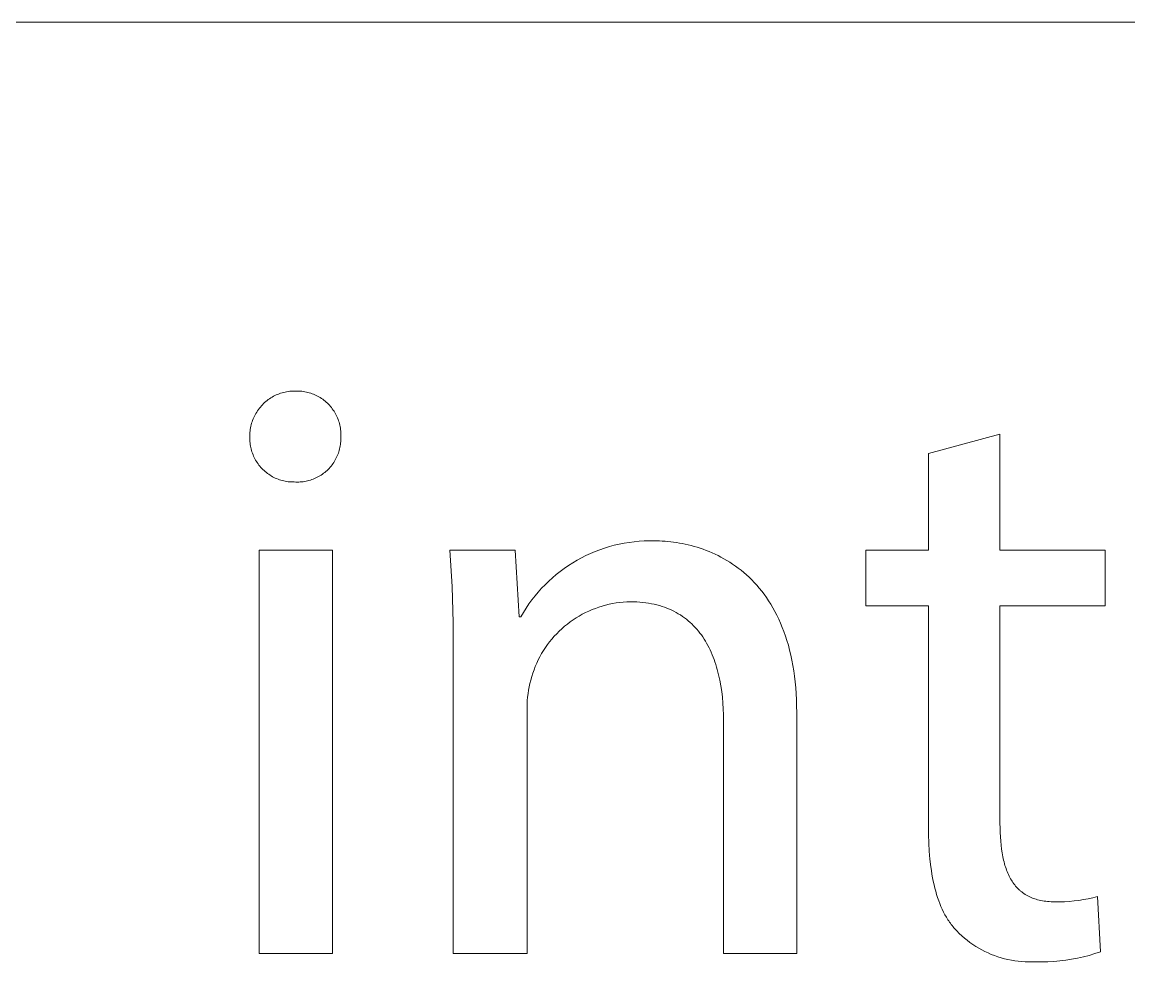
# Model space of a CAD drawing. Header units: millimetres. Extents: x 3269 to 7089, y 1744 to 4413.
# Drawn here: x 6602.7 to 6653.5, y 1807.4 to 1850.5 of the extents above; entities that cross this region are included whole.
import ezdxf

# ---------------------------------------------------------------- set-up
doc = ezdxf.new("R2010")
doc.units = ezdxf.units.MM
doc.header["$MEASUREMENT"] = 0
doc.layers.add('Domyślny', color=7, linetype='Continuous', true_color=0x000000)

msp = doc.modelspace()

# ---------------------------------------------------------------- linework, layer by layer
at = {"layer": 'Domyślny', "color": 18, "lineweight": 15, "true_color": 0x000000}
for p, q in [((5644.925, 1850.541), (7084.909, 1850.541)), ((6614.286, 1833.365), (6614.349, 1833.398)), ((6614.349, 1833.398), (6614.414, 1833.428)), ((6614.414, 1833.428), (6614.479, 1833.456)), ((6614.479, 1833.456), (6614.545, 1833.481)), ((6614.545, 1833.481), (6614.613, 1833.505)), ((6614.613, 1833.505), (6614.681, 1833.526)), ((6614.681, 1833.526), (6614.749, 1833.545)), ((6614.749, 1833.545), (6614.818, 1833.561)), ((6614.818, 1833.561), (6614.888, 1833.575)), ((6614.888, 1833.575), (6614.958, 1833.586)), ((6614.958, 1833.586), (6615.029, 1833.595)), ((6615.029, 1833.595), (6615.1, 1833.602)), ((6615.1, 1833.602), (6615.171, 1833.606)), ((6615.171, 1833.606), (6615.242, 1833.607)), ((6615.242, 1833.607), (6615.313, 1833.606)), ((6615.313, 1833.606), (6615.382, 1833.607)), ((6615.382, 1833.607), (6615.451, 1833.606)), ((6615.451, 1833.606), (6615.52, 1833.602)), ((6615.52, 1833.602), (6615.589, 1833.596)), ((6615.589, 1833.596), (6615.658, 1833.587)), ((6615.658, 1833.587), (6615.726, 1833.576)), ((6615.726, 1833.576), (6615.794, 1833.563)), ((6615.794, 1833.563), (6615.861, 1833.547)), ((6615.861, 1833.547), (6615.928, 1833.529)), ((6615.928, 1833.529), (6615.994, 1833.509)), ((6615.994, 1833.509), (6616.059, 1833.486)), ((6616.059, 1833.486), (6616.123, 1833.462)), ((6616.123, 1833.462), (6616.187, 1833.435)), ((6616.187, 1833.435), (6616.25, 1833.405)), ((6616.25, 1833.405), (6616.311, 1833.374)), ((6616.311, 1833.374), (6616.372, 1833.341)), ((6613.637, 1832.82), (6613.682, 1832.875)), ((6613.682, 1832.875), (6613.728, 1832.929)), ((6613.728, 1832.929), (6613.777, 1832.981)), ((6613.777, 1832.981), (6613.827, 1833.031)), ((6613.827, 1833.031), (6613.879, 1833.08)), ((6613.879, 1833.08), (6613.933, 1833.126)), ((6613.933, 1833.126), (6613.988, 1833.171)), ((6613.988, 1833.171), (6614.045, 1833.214)), ((6614.045, 1833.214), (6614.103, 1833.255)), ((6614.103, 1833.255), (6614.163, 1833.294)), ((6614.163, 1833.294), (6614.224, 1833.331)), ((6614.224, 1833.331), (6614.286, 1833.365)), ((6616.372, 1833.341), (6616.431, 1833.305)), ((6616.431, 1833.305), (6616.489, 1833.268)), ((6616.489, 1833.268), (6616.546, 1833.228)), ((6616.546, 1833.228), (6616.601, 1833.187)), ((6616.601, 1833.187), (6616.655, 1833.144)), ((6616.655, 1833.144), (6616.707, 1833.099)), ((6616.707, 1833.099), (6616.758, 1833.052)), ((6616.758, 1833.052), (6616.807, 1833.003)), ((6616.807, 1833.003), (6616.854, 1832.953)), ((6616.854, 1832.953), (6616.9, 1832.901)), ((6616.9, 1832.901), (6616.944, 1832.847)), ((6613.352, 1832.329), (6613.38, 1832.394)), ((6613.38, 1832.394), (6613.41, 1832.459)), ((6613.41, 1832.459), (6613.443, 1832.522)), ((6613.443, 1832.522), (6613.477, 1832.584)), ((6613.477, 1832.584), (6613.514, 1832.645)), ((6613.514, 1832.645), (6613.553, 1832.705)), ((6613.553, 1832.705), (6613.594, 1832.763)), ((6613.594, 1832.763), (6613.637, 1832.82)), ((6616.944, 1832.847), (6616.986, 1832.793)), ((6616.986, 1832.793), (6617.026, 1832.736)), ((6617.026, 1832.736), (6617.064, 1832.679)), ((6617.064, 1832.679), (6617.1, 1832.62)), ((6617.1, 1832.62), (6617.134, 1832.56)), ((6617.134, 1832.56), (6617.166, 1832.498)), ((6617.166, 1832.498), (6617.196, 1832.436)), ((6617.196, 1832.436), (6617.223, 1832.373)), ((6617.223, 1832.373), (6617.249, 1832.308)), ((6613.213, 1831.779), (6613.222, 1831.85)), ((6613.222, 1831.85), (6613.233, 1831.92)), ((6613.233, 1831.92), (6613.247, 1831.99)), ((6613.247, 1831.99), (6613.263, 1832.059)), ((6613.263, 1832.059), (6613.282, 1832.127)), ((6613.282, 1832.127), (6613.303, 1832.195)), ((6613.303, 1832.195), (6613.327, 1832.263)), ((6613.327, 1832.263), (6613.352, 1832.329)), ((6617.249, 1832.308), (6617.272, 1832.243)), ((6617.272, 1832.243), (6617.293, 1832.177)), ((6617.293, 1832.177), (6617.312, 1832.111)), ((6617.312, 1832.111), (6617.328, 1832.044)), ((6617.328, 1832.044), (6617.342, 1831.976)), ((6617.342, 1831.976), (6617.354, 1831.908)), ((6617.354, 1831.908), (6617.363, 1831.84)), ((6613.201, 1831.566), (6613.202, 1831.637)), ((6613.202, 1831.495), (6613.201, 1831.566)), ((6613.201, 1831.426), (6613.202, 1831.495)), ((6613.202, 1831.357), (6613.201, 1831.426)), ((6613.202, 1831.637), (6613.206, 1831.708)), ((6613.206, 1831.288), (6613.202, 1831.357)), ((6613.206, 1831.708), (6613.213, 1831.779)), ((6617.363, 1831.84), (6617.37, 1831.771)), ((6617.37, 1831.771), (6617.374, 1831.702)), ((6617.374, 1831.358), (6617.371, 1831.29)), ((6617.374, 1831.702), (6617.377, 1831.633)), ((6617.376, 1831.564), (6617.374, 1831.495)), ((6617.374, 1831.495), (6617.375, 1831.426)), ((6617.375, 1831.426), (6617.374, 1831.358)), ((6617.377, 1831.633), (6617.376, 1831.564)), ((6644.35, 1830.744), (6647.632, 1831.622)), ((6647.632, 1831.622), (6647.632, 1826.305)), ((6613.212, 1831.22), (6613.206, 1831.288)), ((6613.221, 1831.151), (6613.212, 1831.22)), ((6613.232, 1831.083), (6613.221, 1831.151)), ((6613.245, 1831.016), (6613.232, 1831.083)), ((6613.26, 1830.948), (6613.245, 1831.016)), ((6613.278, 1830.882), (6613.26, 1830.948)), ((6613.298, 1830.816), (6613.278, 1830.882)), ((6617.303, 1830.886), (6617.283, 1830.82)), ((6617.32, 1830.952), (6617.303, 1830.886)), ((6617.335, 1831.019), (6617.32, 1830.952)), ((6617.347, 1831.086), (6617.335, 1831.019)), ((6617.358, 1831.154), (6617.347, 1831.086)), ((6617.366, 1831.222), (6617.358, 1831.154)), ((6617.371, 1831.29), (6617.366, 1831.222)), ((6613.321, 1830.751), (6613.298, 1830.816)), ((6613.345, 1830.686), (6613.321, 1830.751)), ((6613.372, 1830.623), (6613.345, 1830.686)), ((6613.401, 1830.56), (6613.372, 1830.623)), ((6613.432, 1830.499), (6613.401, 1830.56)), ((6613.466, 1830.439), (6613.432, 1830.499)), ((6613.501, 1830.379), (6613.466, 1830.439)), ((6613.538, 1830.322), (6613.501, 1830.379)), ((6617.05, 1830.328), (6617.011, 1830.271)), ((6617.086, 1830.385), (6617.05, 1830.328)), ((6617.121, 1830.445), (6617.086, 1830.385)), ((6617.153, 1830.505), (6617.121, 1830.445)), ((6617.183, 1830.566), (6617.153, 1830.505)), ((6617.212, 1830.628), (6617.183, 1830.566)), ((6617.238, 1830.691), (6617.212, 1830.628)), ((6617.262, 1830.756), (6617.238, 1830.691)), ((6617.283, 1830.82), (6617.262, 1830.756)), ((6644.35, 1826.305), (6644.35, 1830.744)), ((6613.578, 1830.265), (6613.538, 1830.322)), ((6613.619, 1830.21), (6613.578, 1830.265)), ((6613.662, 1830.156), (6613.619, 1830.21)), ((6613.707, 1830.104), (6613.662, 1830.156)), ((6613.754, 1830.053), (6613.707, 1830.104)), ((6613.802, 1830.004), (6613.754, 1830.053)), ((6613.852, 1829.957), (6613.802, 1830.004)), ((6613.904, 1829.911), (6613.852, 1829.957)), ((6613.957, 1829.867), (6613.904, 1829.911)), ((6614.012, 1829.825), (6613.957, 1829.867)), ((6614.068, 1829.785), (6614.012, 1829.825)), ((6616.585, 1829.831), (6616.53, 1829.79)), ((6616.639, 1829.873), (6616.585, 1829.831)), ((6616.691, 1829.917), (6616.639, 1829.873)), ((6616.742, 1829.963), (6616.691, 1829.917)), ((6616.791, 1830.01), (6616.742, 1829.963)), ((6616.839, 1830.059), (6616.791, 1830.01)), ((6616.884, 1830.11), (6616.839, 1830.059)), ((6616.929, 1830.162), (6616.884, 1830.11)), ((6616.971, 1830.216), (6616.929, 1830.162)), ((6617.011, 1830.271), (6616.971, 1830.216)), ((6614.125, 1829.747), (6614.068, 1829.785)), ((6614.184, 1829.711), (6614.125, 1829.747)), ((6614.244, 1829.677), (6614.184, 1829.711)), ((6614.305, 1829.645), (6614.244, 1829.677)), ((6614.367, 1829.616), (6614.305, 1829.645)), ((6614.43, 1829.588), (6614.367, 1829.616)), ((6614.494, 1829.563), (6614.43, 1829.588)), ((6614.559, 1829.539), (6614.494, 1829.563)), ((6614.625, 1829.518), (6614.559, 1829.539)), ((6614.691, 1829.5), (6614.625, 1829.518)), ((6614.758, 1829.483), (6614.691, 1829.5)), ((6614.826, 1829.469), (6614.758, 1829.483)), ((6614.893, 1829.457), (6614.826, 1829.469)), ((6614.962, 1829.448), (6614.893, 1829.457)), ((6615.03, 1829.441), (6614.962, 1829.448)), ((6615.099, 1829.436), (6615.03, 1829.441)), ((6615.168, 1829.434), (6615.099, 1829.436)), ((6615.237, 1829.434), (6615.168, 1829.434)), ((6615.305, 1829.43), (6615.237, 1829.434)), ((6615.373, 1829.429), (6615.305, 1829.43)), ((6615.442, 1829.429), (6615.373, 1829.429)), ((6615.51, 1829.433), (6615.442, 1829.429)), ((6615.578, 1829.438), (6615.51, 1829.433)), ((6615.646, 1829.446), (6615.578, 1829.438)), ((6615.714, 1829.456), (6615.646, 1829.446)), ((6615.781, 1829.468), (6615.714, 1829.456)), ((6615.848, 1829.483), (6615.781, 1829.468)), ((6615.914, 1829.5), (6615.848, 1829.483)), ((6615.98, 1829.519), (6615.914, 1829.5)), ((6616.045, 1829.541), (6615.98, 1829.519)), ((6616.109, 1829.565), (6616.045, 1829.541)), ((6616.172, 1829.591), (6616.109, 1829.565)), ((6616.234, 1829.619), (6616.172, 1829.591)), ((6616.296, 1829.649), (6616.234, 1829.619)), ((6616.356, 1829.681), (6616.296, 1829.649)), ((6616.415, 1829.716), (6616.356, 1829.681)), ((6616.473, 1829.752), (6616.415, 1829.716)), ((6616.53, 1829.79), (6616.473, 1829.752)), ((6613.621, 1826.305), (6616.992, 1826.305)), ((6613.621, 1807.797), (6613.621, 1826.305)), ((6616.992, 1826.305), (6616.992, 1807.797)), ((6622.484, 1824.638), (6622.387, 1826.311)), ((6622.387, 1826.311), (6625.376, 1826.311)), ((6625.376, 1826.311), (6625.567, 1823.246)), ((6629.049, 1826.243), (6629.265, 1826.325)), ((6629.265, 1826.325), (6629.484, 1826.401)), ((6629.484, 1826.401), (6629.705, 1826.468)), ((6629.705, 1826.468), (6629.929, 1826.528)), ((6629.929, 1826.528), (6630.154, 1826.581)), ((6630.154, 1826.581), (6630.381, 1826.626)), ((6630.381, 1826.626), (6630.609, 1826.663)), ((6630.609, 1826.663), (6630.838, 1826.692)), ((6630.838, 1826.692), (6631.069, 1826.714)), ((6631.069, 1826.714), (6631.3, 1826.727)), ((6631.3, 1826.727), (6631.531, 1826.733)), ((6631.531, 1826.733), (6631.762, 1826.731)), ((6631.762, 1826.731), (6631.883, 1826.73)), ((6631.883, 1826.73), (6632.007, 1826.726)), ((6632.007, 1826.726), (6632.132, 1826.721)), ((6632.132, 1826.721), (6632.259, 1826.712)), ((6632.259, 1826.712), (6632.387, 1826.701)), ((6632.387, 1826.701), (6632.517, 1826.688)), ((6632.517, 1826.688), (6632.648, 1826.672)), ((6632.648, 1826.672), (6632.781, 1826.653)), ((6632.781, 1826.653), (6632.914, 1826.631)), ((6632.914, 1826.631), (6633.048, 1826.606)), ((6633.048, 1826.606), (6633.184, 1826.578)), ((6633.184, 1826.578), (6633.32, 1826.547)), ((6633.32, 1826.547), (6633.456, 1826.513)), ((6633.456, 1826.513), (6633.593, 1826.476)), ((6633.593, 1826.476), (6633.73, 1826.435)), ((6633.73, 1826.435), (6633.868, 1826.392)), ((6633.868, 1826.392), (6634.005, 1826.344)), ((6634.005, 1826.344), (6634.143, 1826.293)), ((6634.143, 1826.293), (6634.28, 1826.239)), ((6641.475, 1823.748), (6641.475, 1826.305)), ((6641.475, 1826.305), (6644.35, 1826.305)), ((6647.632, 1826.305), (6652.453, 1826.305)), ((6652.453, 1826.305), (6652.453, 1823.748)), ((6628.018, 1825.723), (6628.217, 1825.841)), ((6628.217, 1825.841), (6628.42, 1825.952)), ((6628.42, 1825.952), (6628.626, 1826.056)), ((6628.626, 1826.056), (6628.836, 1826.153)), ((6628.836, 1826.153), (6629.049, 1826.243)), ((6634.28, 1826.239), (6634.417, 1826.181)), ((6634.417, 1826.181), (6634.554, 1826.119)), ((6634.554, 1826.119), (6634.69, 1826.053)), ((6634.69, 1826.053), (6634.825, 1825.984)), ((6634.825, 1825.984), (6634.96, 1825.91)), ((6634.96, 1825.91), (6635.094, 1825.832)), ((6635.094, 1825.832), (6635.227, 1825.751)), ((6627.266, 1825.186), (6627.447, 1825.33)), ((6627.447, 1825.33), (6627.633, 1825.467)), ((6627.633, 1825.467), (6627.823, 1825.599)), ((6627.823, 1825.599), (6628.018, 1825.723)), ((6635.227, 1825.751), (6635.358, 1825.665)), ((6635.358, 1825.665), (6635.488, 1825.575)), ((6635.488, 1825.575), (6635.617, 1825.48)), ((6635.617, 1825.48), (6635.745, 1825.381)), ((6635.745, 1825.381), (6635.871, 1825.278)), ((6635.871, 1825.278), (6635.995, 1825.17)), ((6626.753, 1824.719), (6626.918, 1824.881)), ((6626.918, 1824.881), (6627.089, 1825.036)), ((6627.089, 1825.036), (6627.266, 1825.186)), ((6635.995, 1825.17), (6636.117, 1825.057)), ((6636.117, 1825.057), (6636.237, 1824.94)), ((6636.237, 1824.94), (6636.355, 1824.817)), ((6636.355, 1824.817), (6636.471, 1824.69)), ((6622.535, 1822.963), (6622.484, 1824.638)), ((6626.29, 1824.203), (6626.438, 1824.38)), ((6626.438, 1824.38), (6626.593, 1824.552)), ((6626.593, 1824.552), (6626.753, 1824.719)), ((6636.471, 1824.69), (6636.584, 1824.558)), ((6636.584, 1824.558), (6636.695, 1824.422)), ((6636.695, 1824.422), (6636.804, 1824.279)), ((6636.804, 1824.279), (6636.909, 1824.132)), ((6625.883, 1823.641), (6626.012, 1823.833)), ((6626.012, 1823.833), (6626.148, 1824.02)), ((6626.148, 1824.02), (6626.29, 1824.203)), ((6629.371, 1823.737), (6629.214, 1823.688)), ((6629.529, 1823.781), (6629.371, 1823.737)), ((6629.689, 1823.819), (6629.529, 1823.781)), ((6629.85, 1823.852), (6629.689, 1823.819)), ((6630.013, 1823.879), (6629.85, 1823.852)), ((6630.176, 1823.901), (6630.013, 1823.879)), ((6630.339, 1823.917), (6630.176, 1823.901)), ((6630.504, 1823.928), (6630.339, 1823.917)), ((6630.668, 1823.933), (6630.504, 1823.928)), ((6630.814, 1823.931), (6630.668, 1823.933)), ((6630.958, 1823.925), (6630.814, 1823.931)), ((6631.098, 1823.916), (6630.958, 1823.925)), ((6631.236, 1823.904), (6631.098, 1823.916)), ((6631.371, 1823.888), (6631.236, 1823.904)), ((6631.502, 1823.869), (6631.371, 1823.888)), ((6631.631, 1823.846), (6631.502, 1823.869)), ((6631.757, 1823.82), (6631.631, 1823.846)), ((6631.881, 1823.791), (6631.757, 1823.82)), ((6632.001, 1823.758), (6631.881, 1823.791)), ((6632.119, 1823.723), (6632.001, 1823.758)), ((6632.234, 1823.684), (6632.119, 1823.723)), ((6636.909, 1824.132), (6637.012, 1823.98)), ((6637.012, 1823.98), (6637.111, 1823.822)), ((6637.111, 1823.822), (6637.208, 1823.659)), ((6644.35, 1823.748), (6641.475, 1823.748)), ((6644.35, 1813.648), (6644.35, 1823.748)), ((6652.453, 1823.748), (6647.632, 1823.748)), ((6647.632, 1823.748), (6647.632, 1813.762)), ((6625.567, 1823.246), (6625.643, 1823.246)), ((6625.643, 1823.246), (6625.76, 1823.446)), ((6625.76, 1823.446), (6625.883, 1823.641)), ((6628.316, 1823.281), (6628.176, 1823.196)), ((6628.46, 1823.362), (6628.316, 1823.281)), ((6628.606, 1823.437), (6628.46, 1823.362)), ((6628.755, 1823.508), (6628.606, 1823.437)), ((6628.906, 1823.573), (6628.755, 1823.508)), ((6629.059, 1823.633), (6628.906, 1823.573)), ((6629.214, 1823.688), (6629.059, 1823.633)), ((6632.346, 1823.642), (6632.234, 1823.684)), ((6632.456, 1823.597), (6632.346, 1823.642)), ((6632.563, 1823.549), (6632.456, 1823.597)), ((6632.667, 1823.498), (6632.563, 1823.549)), ((6632.768, 1823.444), (6632.667, 1823.498)), ((6632.867, 1823.388), (6632.768, 1823.444)), ((6632.964, 1823.328), (6632.867, 1823.388)), ((6633.057, 1823.266), (6632.964, 1823.328)), ((6633.148, 1823.201), (6633.057, 1823.266)), ((6637.208, 1823.659), (6637.301, 1823.49)), ((6637.301, 1823.49), (6637.391, 1823.316)), ((6637.391, 1823.316), (6637.478, 1823.136)), ((6622.54, 1821.287), (6622.535, 1822.963)), ((6627.645, 1822.808), (6627.521, 1822.699)), ((6627.773, 1822.911), (6627.645, 1822.808)), ((6627.904, 1823.011), (6627.773, 1822.911)), ((6628.038, 1823.106), (6627.904, 1823.011)), ((6628.176, 1823.196), (6628.038, 1823.106)), ((6633.237, 1823.133), (6633.148, 1823.201)), ((6633.323, 1823.063), (6633.237, 1823.133)), ((6633.407, 1822.99), (6633.323, 1823.063)), ((6633.488, 1822.915), (6633.407, 1822.99)), ((6633.567, 1822.837), (6633.488, 1822.915)), ((6633.643, 1822.756), (6633.567, 1822.837)), ((6633.717, 1822.673), (6633.643, 1822.756)), ((6637.478, 1823.136), (6637.561, 1822.951)), ((6637.561, 1822.951), (6637.64, 1822.76)), ((6637.64, 1822.76), (6637.715, 1822.563)), ((6627.065, 1822.226), (6626.961, 1822.098)), ((6627.173, 1822.35), (6627.065, 1822.226)), ((6627.285, 1822.471), (6627.173, 1822.35)), ((6627.401, 1822.587), (6627.285, 1822.471)), ((6627.521, 1822.699), (6627.401, 1822.587)), ((6633.788, 1822.588), (6633.717, 1822.673)), ((6633.857, 1822.501), (6633.788, 1822.588)), ((6633.924, 1822.411), (6633.857, 1822.501)), ((6633.988, 1822.319), (6633.924, 1822.411)), ((6634.05, 1822.224), (6633.988, 1822.319)), ((6634.11, 1822.128), (6634.05, 1822.224)), ((6637.715, 1822.563), (6637.787, 1822.36)), ((6637.787, 1822.36), (6637.854, 1822.151)), ((6626.678, 1821.694), (6626.593, 1821.554)), ((6626.768, 1821.832), (6626.678, 1821.694)), ((6626.862, 1821.967), (6626.768, 1821.832)), ((6626.961, 1822.098), (6626.862, 1821.967)), ((6634.167, 1822.029), (6634.11, 1822.128)), ((6634.223, 1821.929), (6634.167, 1822.029)), ((6634.276, 1821.826), (6634.223, 1821.929)), ((6634.326, 1821.722), (6634.276, 1821.826)), ((6634.375, 1821.615), (6634.326, 1821.722)), ((6637.854, 1822.151), (6637.917, 1821.936)), ((6637.917, 1821.936), (6637.976, 1821.715)), ((6637.976, 1821.715), (6638.03, 1821.488)), ((6622.54, 1807.79), (6622.54, 1821.287)), ((6626.437, 1821.264), (6626.367, 1821.115)), ((6626.513, 1821.41), (6626.437, 1821.264)), ((6626.593, 1821.554), (6626.513, 1821.41)), ((6634.422, 1821.507), (6634.375, 1821.615)), ((6634.466, 1821.397), (6634.422, 1821.507)), ((6634.508, 1821.285), (6634.466, 1821.397)), ((6634.548, 1821.171), (6634.508, 1821.285)), ((6638.03, 1821.488), (6638.08, 1821.254)), ((6638.08, 1821.254), (6638.125, 1821.014)), ((6626.243, 1820.81), (6626.189, 1820.655)), ((6626.303, 1820.964), (6626.243, 1820.81)), ((6626.367, 1821.115), (6626.303, 1820.964)), ((6634.586, 1821.056), (6634.548, 1821.171)), ((6634.622, 1820.939), (6634.586, 1821.056)), ((6634.656, 1820.82), (6634.622, 1820.939)), ((6634.688, 1820.7), (6634.656, 1820.82)), ((6634.718, 1820.578), (6634.688, 1820.7)), ((6638.125, 1821.014), (6638.165, 1820.768)), ((6638.165, 1820.768), (6638.2, 1820.515)), ((6626.056, 1820.189), (6626.022, 1820.033)), ((6626.095, 1820.344), (6626.056, 1820.189)), ((6626.14, 1820.498), (6626.095, 1820.344)), ((6626.189, 1820.655), (6626.14, 1820.498)), ((6634.772, 1820.331), (6634.718, 1820.578)), ((6634.818, 1820.078), (6634.772, 1820.331)), ((6638.2, 1820.515), (6638.23, 1820.256)), ((6638.23, 1820.256), (6638.255, 1819.989)), ((6625.968, 1819.718), (6625.949, 1819.559)), ((6625.992, 1819.876), (6625.968, 1819.718)), ((6626.022, 1820.033), (6625.992, 1819.876)), ((6634.857, 1819.819), (6634.818, 1820.078)), ((6634.888, 1819.556), (6634.857, 1819.819)), ((6638.255, 1819.989), (6638.275, 1819.717)), ((6638.275, 1819.717), (6638.289, 1819.437)), ((6625.926, 1819.24), (6625.922, 1819.081)), ((6625.935, 1819.4), (6625.926, 1819.24)), ((6625.949, 1819.559), (6625.935, 1819.4)), ((6634.912, 1819.288), (6634.888, 1819.556)), ((6634.929, 1819.017), (6634.912, 1819.288)), ((6638.289, 1819.437), (6638.297, 1819.15)), ((6638.297, 1819.15), (6638.3, 1818.857)), ((6625.922, 1819.081), (6625.923, 1818.921)), ((6625.923, 1818.921), (6625.923, 1807.79)), ((6634.939, 1818.741), (6634.929, 1819.017)), ((6634.942, 1818.463), (6634.939, 1818.741)), ((6638.3, 1818.857), (6638.3, 1807.79)), ((6634.942, 1807.79), (6634.942, 1818.463)), ((6644.354, 1813.246), (6644.35, 1813.648)), ((6647.632, 1813.762), (6647.634, 1813.551)), ((6644.367, 1812.857), (6644.354, 1813.246)), ((6647.634, 1813.551), (6647.64, 1813.345)), ((6647.64, 1813.345), (6647.65, 1813.145)), ((6647.65, 1813.145), (6647.664, 1812.95)), ((6644.388, 1812.48), (6644.367, 1812.857)), ((6647.664, 1812.95), (6647.682, 1812.762)), ((6647.682, 1812.762), (6647.704, 1812.58)), ((6647.704, 1812.58), (6647.731, 1812.404)), ((6644.419, 1812.117), (6644.388, 1812.48)), ((6644.459, 1811.766), (6644.419, 1812.117)), ((6647.731, 1812.404), (6647.763, 1812.234)), ((6647.763, 1812.234), (6647.78, 1812.151)), ((6647.78, 1812.151), (6647.799, 1812.07)), ((6647.799, 1812.07), (6647.819, 1811.991)), ((6644.483, 1811.595), (6644.459, 1811.766)), ((6644.509, 1811.428), (6644.483, 1811.595)), ((6647.819, 1811.991), (6647.84, 1811.913)), ((6647.84, 1811.913), (6647.862, 1811.837)), ((6647.862, 1811.837), (6647.885, 1811.762)), ((6647.885, 1811.762), (6647.91, 1811.689)), ((6647.91, 1811.689), (6647.936, 1811.617)), ((6647.936, 1811.617), (6647.963, 1811.547)), ((6647.963, 1811.547), (6647.992, 1811.479)), ((6644.538, 1811.265), (6644.509, 1811.428)), ((6644.57, 1811.104), (6644.538, 1811.265)), ((6644.604, 1810.947), (6644.57, 1811.104)), ((6647.992, 1811.479), (6648.021, 1811.412)), ((6648.021, 1811.412), (6648.053, 1811.347)), ((6648.053, 1811.347), (6648.085, 1811.284)), ((6648.085, 1811.284), (6648.119, 1811.222)), ((6648.119, 1811.222), (6648.154, 1811.162)), ((6648.154, 1811.162), (6648.19, 1811.104)), ((6648.19, 1811.104), (6648.228, 1811.047)), ((6648.228, 1811.047), (6648.267, 1810.992)), ((6644.641, 1810.794), (6644.604, 1810.947)), ((6644.681, 1810.644), (6644.641, 1810.794)), ((6644.724, 1810.497), (6644.681, 1810.644)), ((6648.267, 1810.992), (6648.308, 1810.939)), ((6648.308, 1810.939), (6648.35, 1810.887)), ((6648.35, 1810.887), (6648.393, 1810.837)), ((6648.393, 1810.837), (6648.438, 1810.789)), ((6648.438, 1810.789), (6648.484, 1810.743)), ((6648.484, 1810.743), (6648.532, 1810.698)), ((6648.532, 1810.698), (6648.556, 1810.676)), ((6648.556, 1810.676), (6648.581, 1810.655)), ((6648.581, 1810.655), (6648.606, 1810.634)), ((6648.606, 1810.634), (6648.632, 1810.614)), ((6648.632, 1810.614), (6648.658, 1810.594)), ((6648.658, 1810.594), (6648.684, 1810.574)), ((6648.684, 1810.574), (6648.711, 1810.555)), ((6648.711, 1810.555), (6648.738, 1810.536)), ((6648.738, 1810.536), (6648.765, 1810.518)), ((6648.765, 1810.518), (6648.793, 1810.5)), ((6644.769, 1810.354), (6644.724, 1810.497)), ((6644.818, 1810.215), (6644.769, 1810.354)), ((6644.869, 1810.079), (6644.818, 1810.215)), ((6644.924, 1809.947), (6644.869, 1810.079)), ((6648.793, 1810.5), (6648.821, 1810.483)), ((6648.821, 1810.483), (6648.85, 1810.466)), ((6648.85, 1810.466), (6648.908, 1810.434)), ((6648.908, 1810.434), (6648.968, 1810.403)), ((6648.968, 1810.403), (6649.03, 1810.374)), ((6649.03, 1810.374), (6649.093, 1810.347)), ((6649.093, 1810.347), (6649.158, 1810.322)), ((6649.158, 1810.322), (6649.224, 1810.299)), ((6649.224, 1810.299), (6649.292, 1810.277)), ((6649.292, 1810.277), (6649.361, 1810.257)), ((6649.361, 1810.257), (6649.433, 1810.239)), ((6649.433, 1810.239), (6649.506, 1810.223)), ((6649.506, 1810.223), (6649.58, 1810.209)), ((6649.58, 1810.209), (6649.657, 1810.197)), ((6649.657, 1810.197), (6649.735, 1810.186)), ((6649.735, 1810.186), (6649.814, 1810.178)), ((6649.814, 1810.178), (6649.896, 1810.171)), ((6649.896, 1810.171), (6649.979, 1810.166)), ((6649.979, 1810.166), (6650.064, 1810.164)), ((6650.064, 1810.164), (6650.151, 1810.163)), ((6650.151, 1810.163), (6650.371, 1810.162)), ((6650.371, 1810.162), (6650.591, 1810.168)), ((6650.591, 1810.168), (6650.81, 1810.181)), ((6650.81, 1810.181), (6651.03, 1810.201)), ((6651.03, 1810.201), (6651.248, 1810.228)), ((6651.248, 1810.228), (6651.465, 1810.262)), ((6651.465, 1810.262), (6651.682, 1810.303)), ((6651.682, 1810.303), (6651.896, 1810.35)), ((6651.896, 1810.35), (6652.11, 1810.404)), ((6652.11, 1810.404), (6652.25, 1807.873)), ((6644.982, 1809.818), (6644.924, 1809.947)), ((6645.042, 1809.693), (6644.982, 1809.818)), ((6645.106, 1809.572), (6645.042, 1809.693)), ((6645.174, 1809.454), (6645.106, 1809.572)), ((6645.209, 1809.396), (6645.174, 1809.454)), ((6645.244, 1809.34), (6645.209, 1809.396)), ((6645.281, 1809.284), (6645.244, 1809.34)), ((6645.318, 1809.23), (6645.281, 1809.284)), ((6645.356, 1809.176), (6645.318, 1809.23)), ((6645.395, 1809.123), (6645.356, 1809.176)), ((6645.435, 1809.072), (6645.395, 1809.123)), ((6645.476, 1809.021), (6645.435, 1809.072)), ((6645.518, 1808.971), (6645.476, 1809.021)), ((6645.56, 1808.922), (6645.518, 1808.971)), ((6645.603, 1808.874), (6645.56, 1808.922)), ((6645.648, 1808.827), (6645.603, 1808.874)), ((6645.761, 1808.713), (6645.648, 1808.827)), ((6645.878, 1808.603), (6645.761, 1808.713)), ((6645.999, 1808.498), (6645.878, 1808.603)), ((6646.124, 1808.396), (6645.999, 1808.498)), ((6646.252, 1808.299), (6646.124, 1808.396)), ((6646.383, 1808.207), (6646.252, 1808.299)), ((6646.517, 1808.119), (6646.383, 1808.207)), ((6646.655, 1808.036), (6646.517, 1808.119)), ((6646.795, 1807.957), (6646.655, 1808.036)), ((6616.992, 1807.797), (6613.621, 1807.797)), ((6625.923, 1807.79), (6622.54, 1807.79)), ((6638.3, 1807.79), (6634.942, 1807.79)), ((6646.938, 1807.884), (6646.795, 1807.957)), ((6647.083, 1807.815), (6646.938, 1807.884)), ((6647.23, 1807.752), (6647.083, 1807.815)), ((6647.38, 1807.694), (6647.23, 1807.752)), ((6647.532, 1807.641), (6647.38, 1807.694)), ((6647.685, 1807.593), (6647.532, 1807.641)), ((6647.84, 1807.55), (6647.685, 1807.593)), ((6647.996, 1807.513), (6647.84, 1807.55)), ((6648.154, 1807.482), (6647.996, 1807.513)), ((6648.312, 1807.456), (6648.154, 1807.482)), ((6650.647, 1807.482), (6650.373, 1807.45)), ((6650.919, 1807.524), (6650.647, 1807.482)), ((6651.19, 1807.575), (6650.919, 1807.524)), ((6651.458, 1807.636), (6651.19, 1807.575)), ((6651.725, 1807.706), (6651.458, 1807.636)), ((6651.989, 1807.785), (6651.725, 1807.706)), ((6652.25, 1807.873), (6651.989, 1807.785)), ((6648.471, 1807.435), (6648.312, 1807.456)), ((6648.631, 1807.42), (6648.471, 1807.435)), ((6648.791, 1807.41), (6648.631, 1807.42)), ((6648.952, 1807.406), (6648.791, 1807.41)), ((6649.113, 1807.408), (6648.952, 1807.406)), ((6649.273, 1807.415), (6649.113, 1807.408)), ((6649.548, 1807.409), (6649.273, 1807.415)), ((6649.824, 1807.413), (6649.548, 1807.409)), ((6650.099, 1807.427), (6649.824, 1807.413)), ((6650.373, 1807.45), (6650.099, 1807.427))]:
    msp.add_line(p, q, dxfattribs=at)

doc.saveas('drawing.dxf')
